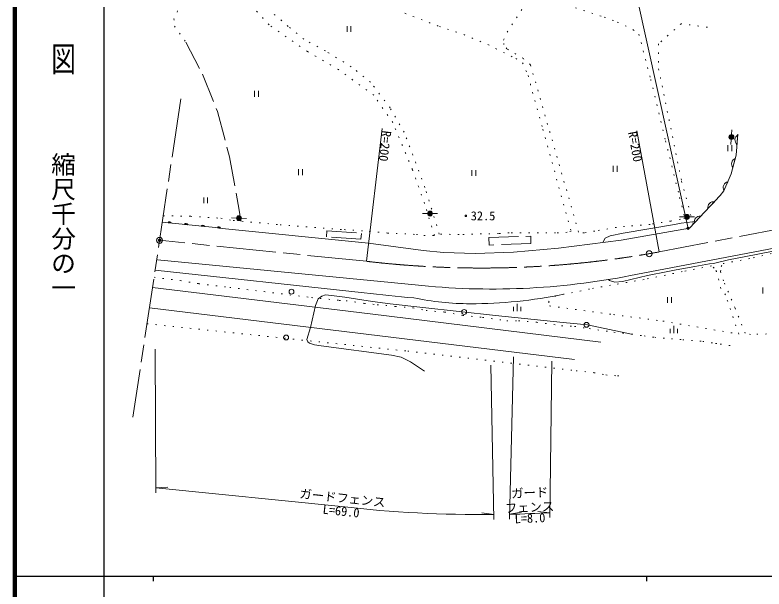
# Model space of a CAD drawing. Units: millimetres, scale not verified. Extents: x 40000 to 680000, y 20000 to 380000.
# Drawn here: x 40000 to 191836, y 202409 to 318822 of the extents above; entities that cross this region are included whole.
import ezdxf
from ezdxf.enums import TextEntityAlignment as Align

# ---------------------------------------------------------------- set-up
doc = ezdxf.new("R2010")
doc.units = ezdxf.units.MM
doc.header["$LTSCALE"] = 1000
doc.header["$PDMODE"] = 32
doc.header["$PDSIZE"] = 500
for name, pattern in [('CHAIN', [18.5, 12, -1.5, 3.5, -1.5]), ('DASHED', [7.5, 6, -1.5]), ('DOTTED', [1.75, 0.25, -1.5])]:
    doc.linetypes.add(name, pattern=pattern)
for name, color, linetype, lineweight in [('M-BGD', 7, 'Continuous', 13), ('M-BMK', 2, 'CHAIN', 13), ('M-BMK-SRVR', 3, 'Continuous', 13), ('M-STR-HTXT', 7, 'Continuous', 13), ('M-TTL', 2, 'Continuous', 140), ('M-TTL-BAND', 7, 'Continuous', 25)]:
    doc.layers.add(name, color=color, linetype=linetype, lineweight=lineweight)
doc.layers.add('M-OTRS', color=6, linetype='Continuous')
doc.styles.add('@ＭＳ ゴシック', font='')
doc.styles.add('ＭＳ ゴシック', font='')
doc.styles.get('@ＭＳ ゴシック').set_extended_font_data('@MS Gothic')
doc.styles.get('ＭＳ ゴシック').set_extended_font_data('MS Gothic')

msp = doc.modelspace()

# ---------------------------------------------------------------- hatches: boundary and pattern name
at = {"layer": 'M-BGD'}
for points in [[(185193, 293567, -0.41421), (184726, 294098, -0.41421), (185257, 294564, -1)], [(85899, 277593, -1), (84899, 277630, -0.41421), (85418, 278111, -0.41421)], [(123637, 278550, -1), (124637, 278550, -1)], [(175725, 277867, -1), (176725, 277869, -1)], [(71666, 276605), (71044, 276668, -0.84072)], [(75012, 276265), (74389, 276329, -0.84072)], [(78391, 275922), (77769, 275986, -0.84072)], [(81655, 275591), (81033, 275654, -0.84072)]]:
    msp.add_hatch(color=256, dxfattribs=at).paths.add_polyline_path(points)
at = {"layer": 'M-STR-HTXT'}
msp.add_hatch(color=256, dxfattribs=at).paths.add_polyline_path([(176664, 275673, -0.41421), (176564, 275334, -0.41421), (176225, 275434, -1)])

# ---------------------------------------------------------------- linework, layer by layer
at = {"layer": 'M-BGD'}
for p, q in [((107309, 316586), (107309, 315386)), ((108109, 316586), (108109, 315386)), ((88552, 303435), (88552, 302235)), ((89352, 303435), (89352, 302235)), ((185257, 294564), (185322, 295562)), ((185193, 293567), (185129, 292569)), ((186354, 292582), (186519, 294494)), ((184498, 292394), (184498, 291194)), ((185298, 292394), (185298, 291194)), ((185533, 287884), (186003, 289745)), ((97470, 287540), (97470, 286340)), ((98270, 287540), (98270, 286340)), ((132636, 287374), (132636, 286174)), ((133436, 287374), (133436, 286174)), ((161256, 288246), (161256, 287046)), ((162056, 288246), (162056, 287046)), ((183719, 283258), (184501, 285011)), ((78249, 281841), (78249, 280641)), ((79049, 281841), (79049, 280641)), ((180467, 279560), (181785, 280955)), ((123637, 278550), (122637, 278550)), ((124637, 278550), (125637, 278550)), ((175725, 277867), (174725, 277866)), ((176725, 277869), (177725, 277870)), ((177686, 276618), (179004, 278012)), ((81344, 275623), (69860, 276788)), ((71044, 276668), (71666, 276605)), ((84899, 277630), (83900, 277667)), ((85899, 277593), (86898, 277556)), ((74389, 276329), (75012, 276265)), ((77769, 275986), (78391, 275922)), ((81033, 275654), (81655, 275591)), ((202068, 273127), (164803, 265987)), ((121110, 264080), (68905, 269146)), ((110779, 262482), (68400, 267086)), ((191620, 263527), (191620, 262327)), ((172280, 261623), (172280, 260423)), ((173080, 261623), (173080, 260423)), ((141793, 258731), (141793, 260231)), ((67249, 259442), (153433, 248958)), ((141043, 258731), (141043, 259631)), ((142543, 258731), (142543, 259631)), ((172788, 254263), (172788, 255163)), ((173538, 254263), (173538, 255763)), ((174288, 254263), (174288, 255163))]:
    msp.add_line(p, q, dxfattribs=at)
at = {"layer": 'M-BGD', "linetype": 'DOTTED'}
for points in [[(153589, 320292), (159447, 318393), (162079, 317391), (165326, 315839), (166461, 314923), (168866, 305768), (171886, 293296), (174730, 281803), (175808, 277636), (174889, 277421), (172951, 277017), (168736, 276361), (163580, 275926), (161921, 275750), (157509, 274999), (155369, 274622), (154254, 274779), (144494, 308736), (143052, 310005), (139699, 311954), (139109, 312807), (139052, 313737), (139744, 315329), (145031, 323432)], [(70061, 278119), (75631, 277989), (81733, 277596), (84258, 277133), (93734, 276291), (106725, 275288), (111830, 274965), (115504, 274607), (121376, 274312), (122883, 274071), (125031, 274124), (123000, 280605), (120575, 287483), (116568, 296998), (112727, 302557), (105560, 307736), (99271, 311418), (91500, 316816), (88334, 320324)], [(72965, 319644), (72227, 318031), (72331, 316583), (74650, 313274)], [(119042, 319158), (126046, 316481), (127674, 315973), (130977, 314830), (135867, 312810), (141537, 309975), (142911, 309143), (144000, 306545), (147011, 295659), (152714, 274963), (151923, 274745), (149588, 274619), (140175, 274663), (138039, 274513), (130023, 274289), (126001, 274387), (123110, 283868), (118892, 295045), (116046, 299992), (112056, 305185), (108140, 308339), (102927, 311525), (98523, 313924), (95391, 316504), (91501, 319856)], [(180347, 316336), (175028, 317046), (170443, 312945), (170478, 307882), (175128, 285124), (177488, 276409)], [(149623, 261863), (148196, 260696), (148380, 259838), (161321, 258051), (171334, 256745), (186715, 254107), (184026, 262068), (183097, 263369), (182189, 266780), (181759, 267496), (181175, 267936), (175273, 266770), (167512, 265170), (160740, 264017), (156474, 263239), (151217, 262172)], [(68182, 265640), (73509, 264948), (77238, 264330), (83526, 263565), (90493, 262712), (100106, 261516), (105730, 260939), (107109, 260879), (110820, 260317), (113419, 260074), (117113, 259701), (120683, 259414), (123325, 258886), (127082, 258577), (130757, 257906), (134801, 257478), (139688, 256818), (142059, 256782), (145754, 256497), (150789, 255808), (153422, 255667), (156397, 255224), (161400, 254477), (165006, 254108), (167527, 253740), (169680, 253459), (173055, 253171), (175364, 252966), (179421, 252611), (182004, 252219), (182974, 252085), (185020, 251753)], [(66761, 256205), (119616, 250643), (153742, 246690), (157338, 246279), (159790, 245820), (162149, 245643), (163664, 245642)]]:
    msp.add_lwpolyline(points, dxfattribs=at)
at = {"layer": 'M-BGD', "linetype": 'DASHED'}
msp.add_lwpolyline([(74650, 313274), (78012, 306849), (81023, 299262), (83489, 290055), (85442, 279217), (85773, 276999)], dxfattribs=at)
at = {"layer": 'M-BGD'}
for points in [[(81345, 275622), (111636, 272547), (122725, 271045), (126870, 270629), (133313, 270442), (141082, 270714), (150179, 271537), (162865, 273184), (176718, 275594), (182960, 282198), (183670, 283147), (185209, 286598), (186166, 290391), (186532, 294650)], [(159133, 272699), (159652, 273561), (160618, 274021), (163289, 274595), (173673, 276364), (175052, 276609), (177305, 276862), (177978, 276928)], [(160325, 265177), (160545, 264962), (161611, 264649), (163134, 264759), (168193, 265971), (172343, 266830), (174051, 267141), (177790, 267820), (180769, 268381), (181625, 268438), (184611, 269133), (187830, 269768), (193688, 270955), (199931, 272101), (202178, 272628), (202926, 272575), (205730, 261674), (205634, 260507), (204727, 257880)], [(67872, 263583), (111997, 258225), (158750, 252460)], [(123001, 246559), (120202, 248489), (118307, 249395), (116302, 249814), (102080, 251700), (100740, 251896), (99672, 252255), (99332, 252570), (99140, 253006), (99902, 255470), (100936, 259894), (101443, 261249), (102189, 261799), (102969, 262050), (104169, 261965), (106879, 261590), (112458, 260711), (116070, 260266), (122667, 259529), (137391, 257893), (151101, 256476), (156057, 255968), (165006, 254108)]]:
    msp.add_lwpolyline(points, dxfattribs=at)
at = {"layer": 'M-BGD', "linetype": 'DASHED'}
for points in [[(103243, 275049), (110224, 274536), (110136, 273339), (103155, 273852)], [(136044, 273672), (144539, 273959), (144590, 272460), (136095, 272172)]]:
    msp.add_lwpolyline(points, close=True, dxfattribs=at)
at = {"layer": 'M-BGD', "linetype": 'DOTTED'}
msp.add_lwpolyline([(188023, 254266), (185965, 259375), (183643, 264880), (183038, 266793), (183145, 267786), (183544, 268403), (189663, 269568), (195340, 270965), (198484, 271534), (200511, 271929), (201518, 272193), (202208, 272104), (202189, 270852), (203231, 267277), (204100, 264043), (204549, 262002), (204232, 260123), (203666, 258724), (202432, 257593), (198865, 255159), (197201, 254405), (196463, 254170), (194105, 254170), (189113, 254056)], close=True, dxfattribs=at)
at = {"layer": 'M-BGD'}
for centre, radius in [((185225, 294066), 500), ((85399, 277612), 500), ((124137, 278550), 500), ((131389, 278089), 150), ((176225, 277868), 500), ((96053, 262699), 500), ((131048, 258598), 500), ((155860, 255988), 500), ((94954, 253414), 500)]:
    msp.add_circle(centre, radius, dxfattribs=at)
for centre, radius, start, end in [((187125, 293479), 1182, 120.8399, 229.32505), ((187125, 293479), 1182, 120.8399, 229.32505), ((186438, 288645), 1182, 111.59423, 220.07938), ((186438, 288645), 1182, 111.59423, 220.07938), ((184741, 283853), 1182, 101.72164, 210.20679), ((184741, 283853), 1182, 101.72164, 210.20679), ((181628, 279783), 1182, 82.36696, 190.85211), ((181628, 279783), 1182, 82.36696, 190.85211), ((178847, 276841), 1182, 82.36696, 190.85211), ((178847, 276841), 1182, 82.36696, 190.85211), ((71349, 276582), 318, 4.09433, 164.31207), ((74695, 276243), 318, 4.09433, 164.31207), ((78074, 275900), 318, 4.09433, 164.31207), ((81338, 275568), 318, 4.09433, 164.31207), ((136692, 408559), 145317, 263.84456, 281.15394), ((159946, 690276), 430611, 263.44372, 264.79149), ((132495, 318073), 57813, 258.38417, 269.7857), ((132164, 356145), 95884, 270.06899, 281.46183)]:
    msp.add_arc(centre, radius, start, end, dxfattribs=at)
at = {"layer": 'M-BMK'}
for p, q in [((73632, 301842), (63907, 237250)), ((289437, 293732), (170574, 270767)), ((111262, 268866), (69309, 273125))]:
    msp.add_line(p, q, dxfattribs=at)
msp.add_arc((134583, 467502), 200000, 263.30398, 280.36711, dxfattribs=at)
at = {"layer": 'M-BMK-SRVR'}
for centre in [(69309, 273125), (168553, 270408)]:
    msp.add_circle(centre, 600, dxfattribs=at)
at = {"layer": 'M-OTRS'}
msp.add_point((69309, 273125), dxfattribs=at)
msp.add_point((69309, 273125), dxfattribs=at)
at = {"layer": 'M-STR-HTXT'}
for p, q in [((176444, 275553), (164799, 328307)), ((111262, 268866), (114425, 295805)), ((170574, 270767), (166074, 295360)), ((68446, 251062), (68563, 221939)), ((141043, 249473), (140237, 216566)), ((136443, 247779), (137058, 216515)), ((148843, 248603), (148436, 216884)), ((68559, 222945), (71013, 223039)), ((68559, 222945), (106212, 219122)), ((137038, 217515), (134605, 217841)), ((140261, 217567), (142683, 217970)), ((148449, 217887), (146003, 218100))]:
    msp.add_line(p, q, dxfattribs=at)
msp.add_circle((176444, 275553), 250, dxfattribs=at)
for start, end in [(263.47229, 270.55768), (271.29718, 273.17676)]:
    msp.add_arc((134607, 467273), 249770, start, end, dxfattribs=at)
at = {"layer": 'M-TTL'}
msp.add_line((40000, 380000), (40000, 20000), dxfattribs=at)
at = {"layer": 'M-TTL-BAND'}
for p, q in [((58000, 370000), (58000, 20000)), ((40000, 205000), (579000, 205000)), ((68000, 205000), (68000, 204000)), ((168000, 205000), (168000, 204000))]:
    msp.add_line(p, q, dxfattribs=at)

# ---------------------------------------------------------------- texts
at = {"layer": 'M-BGD', "style": 'ＭＳ ゴシック'}
msp.add_text('32.5', height=1833, dxfattribs=at).set_placement((132389, 278089), align=Align.MIDDLE_LEFT)
at = {"layer": 'M-STR-HTXT', "style": 'ＭＳ ゴシック'}
msp.add_text('R=200', height=1833, rotation=263.304, dxfattribs=at).set_placement((113930, 295508), align=Align.BOTTOM_LEFT)
msp.add_text('R=200', height=1833, rotation=280.367, dxfattribs=at).set_placement((166074, 295360), align=Align.TOP_LEFT)
for s, rotation, p in [('ガードフェンス', 353.862, (106244, 219420)), ('ガード', 2.33, (144400, 220473)), ('フェンス', 2.33, (144363, 217538))]:
    msp.add_text(s, height=1833, rotation=rotation, dxfattribs=at).set_placement(p, align=Align.BOTTOM_CENTER)
for s, rotation, p in [('L=69.0', 353.862, (106212, 219122)), ('L=8.0', 2.33, (144356, 217693))]:
    msp.add_text(s, height=1833, rotation=rotation, dxfattribs=at).set_placement(p, align=Align.TOP_CENTER)
at = {"layer": 'M-TTL-BAND', "style": '@ＭＳ ゴシック', "width": 1.4}
msp.add_text('平  面  図', height=3666, rotation=270, dxfattribs=at).set_placement((49777, 306475), align=Align.MIDDLE_RIGHT)
at = {"layer": 'M-TTL-BAND', "style": '@ＭＳ ゴシック'}
msp.add_text('縮尺千分の一', height=3666, rotation=270, dxfattribs=at).set_placement((49777, 261030), align=Align.MIDDLE_RIGHT)

doc.saveas('drawing.dxf')
